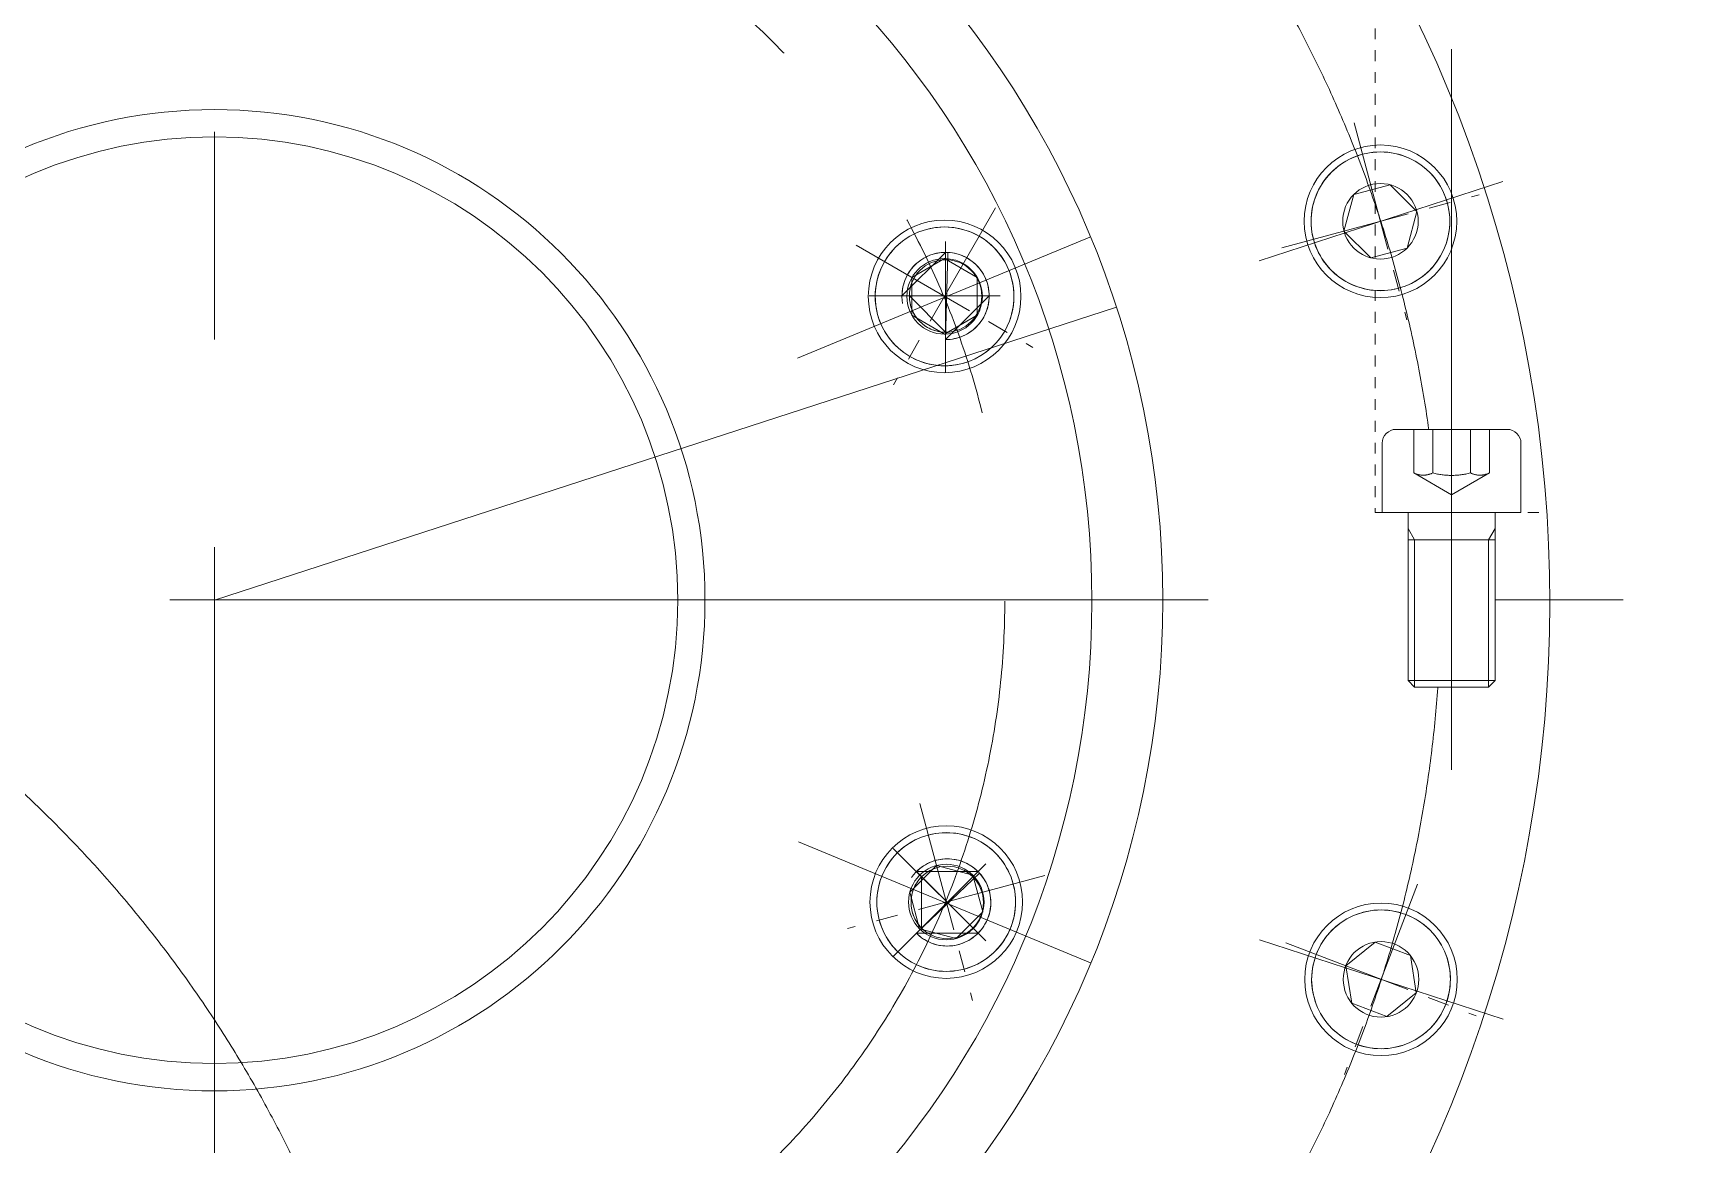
# Model space of a CAD drawing. Header units: millimetres. Extents: x 2 to 671028, y -1 to 511258.
# Drawn here: x 101247 to 105110, y 391801 to 394391 of the extents above; entities that cross this region are included whole.
import ezdxf

# ---------------------------------------------------------------- set-up
doc = ezdxf.new("R2010")
doc.units = ezdxf.units.MM
doc.header["$LTSCALE"] = 25.4
doc.set_wipeout_variables(frame=1)
for name, pattern in [('ACAD_ISO02W100', [15, 12, -3]), ('CENTER', [50.8, 31.75, -6.35, 6.35, -6.35]), ('点画线', [18, 12, -2, 2, -2]), ('虚线', [2, 1, -1])]:
    doc.linetypes.add(name, pattern=pattern)
for name, color, linetype, lineweight in [('CAXA1', 5, 'CENTER', 5), ('中心线层', 5, 'CENTER', 5), ('粗实线层', 7, 'Continuous', 5), ('细实线层', 7, 'Continuous', 5), ('虚线层', 6, 'ACAD_ISO02W100', 5)]:
    doc.layers.add(name, color=color, linetype=linetype, lineweight=lineweight)

msp = doc.modelspace()

# ---------------------------------------------------------------- linework, layer by layer
at = {"color": 7, "lineweight": 5}
for p, q in [((104298.29, 394088.05), (104291.31, 394083.26)), ((104305.51, 394092.48), (104298.29, 394088.05)), ((104312.95, 394096.51), (104305.51, 394092.48)), ((104320.58, 394100.16), (104312.95, 394096.51)), ((104328.4, 394103.4), (104320.58, 394100.16)), ((104336.38, 394106.22), (104328.4, 394103.4)), ((104344.5, 394108.63), (104336.38, 394106.22)), ((104352.73, 394110.6), (104344.5, 394108.63)), ((104344.5, 394108.63), (104344.5, 394108.63)), ((104361.05, 394112.15), (104352.73, 394110.6)), ((104369.44, 394113.25), (104361.05, 394112.15)), ((104377.88, 394113.91), (104369.44, 394113.25)), ((104386.34, 394114.14), (104377.88, 394113.91)), ((104394.8, 394113.91), (104386.34, 394114.14)), ((104403.24, 394113.25), (104394.8, 394113.91)), ((104411.63, 394112.15), (104403.24, 394113.25)), ((104419.96, 394110.6), (104411.63, 394112.15)), ((104428.19, 394108.63), (104419.96, 394110.6)), ((104436.3, 394106.22), (104428.19, 394108.63)), ((104444.28, 394103.4), (104436.3, 394106.22)), ((104452.1, 394100.16), (104444.28, 394103.4)), ((104459.74, 394096.51), (104452.1, 394100.16)), ((104467.18, 394092.48), (104459.74, 394096.51)), ((104474.39, 394088.05), (104467.18, 394092.48)), ((104481.37, 394083.26), (104474.39, 394088.05)), ((104255.55, 394047.49), (104250.75, 394040.52)), ((104260.7, 394054.21), (104255.55, 394047.49)), ((104266.2, 394060.64), (104260.7, 394054.21)), ((104272.02, 394066.78), (104266.2, 394060.64)), ((104278.16, 394072.61), (104272.02, 394066.78)), ((104284.6, 394078.11), (104278.16, 394072.61)), ((104291.31, 394083.26), (104284.6, 394078.11)), ((104488.09, 394078.11), (104481.37, 394083.26)), ((104494.52, 394072.61), (104488.09, 394078.11)), ((104500.66, 394066.78), (104494.52, 394072.61)), ((104506.49, 394060.64), (104500.66, 394066.78)), ((104511.98, 394054.21), (104506.49, 394060.64)), ((104517.14, 394047.49), (104511.98, 394054.21)), ((104521.93, 394040.52), (104517.14, 394047.49)), ((104235.41, 394010.4), (104232.58, 394002.42)), ((104238.65, 394018.22), (104235.41, 394010.4)), ((104242.29, 394025.86), (104238.65, 394018.22)), ((104246.33, 394033.3), (104242.29, 394025.86)), ((104250.75, 394040.52), (104246.33, 394033.3)), ((104301.35, 393929.69), (104324.13, 394014.68)), ((104324.13, 394014.68), (104409.12, 394037.45)), ((104471.33, 393975.24), (104409.12, 394037.45)), ((104526.35, 394033.3), (104521.93, 394040.52)), ((104530.39, 394025.86), (104526.35, 394033.3)), ((104534.04, 394018.22), (104530.39, 394025.86)), ((104537.28, 394010.4), (104534.04, 394018.22)), ((104540.1, 394002.42), (104537.28, 394010.4)), ((104225.56, 393969.36), (104224.89, 393960.93)), ((104226.66, 393977.76), (104225.56, 393969.36)), ((104228.2, 393986.08), (104226.66, 393977.76)), ((104230.18, 393994.31), (104228.2, 393986.08)), ((104232.58, 394002.42), (104230.18, 393994.31)), ((104471.33, 393975.24), (104448.56, 393890.25)), ((104471.33, 393975.24), (104448.56, 393890.25)), ((104542.5, 393994.31), (104540.1, 394002.42)), ((104544.48, 393986.08), (104542.5, 393994.31)), ((104546.02, 393977.76), (104544.48, 393986.08)), ((104547.13, 393969.36), (104546.02, 393977.76)), ((104547.79, 393960.93), (104547.13, 393969.36)), ((103320.73, 393931.31), (103312.76, 393928.48)), ((103328.85, 393933.71), (103320.73, 393931.31)), ((103337.08, 393935.69), (103328.85, 393933.71)), ((103345.4, 393937.23), (103337.08, 393935.69)), ((103353.79, 393938.33), (103345.4, 393937.23)), ((103362.23, 393939), (103353.79, 393938.33)), ((103370.69, 393939.22), (103362.23, 393939)), ((103379.15, 393939), (103370.69, 393939.22)), ((103387.59, 393938.33), (103379.15, 393939)), ((103395.98, 393937.23), (103387.59, 393938.33)), ((103404.31, 393935.69), (103395.98, 393937.23)), ((103412.54, 393933.71), (103404.31, 393935.69)), ((103420.65, 393931.31), (103412.54, 393933.71)), ((103428.63, 393928.48), (103420.65, 393931.31)), ((104224.89, 393960.93), (104224.67, 393952.46)), ((104224.67, 393952.46), (104224.89, 393944)), ((104224.89, 393944), (104225.56, 393935.57)), ((104225.56, 393935.57), (104226.66, 393927.17)), ((104546.02, 393927.17), (104547.13, 393935.57)), ((104547.13, 393935.57), (104547.79, 393944)), ((104548.01, 393952.46), (104547.79, 393960.93)), ((104547.79, 393944), (104548.01, 393952.46)), ((103256.37, 393891.87), (103250.55, 393885.73)), ((103262.51, 393897.69), (103256.37, 393891.87)), ((103268.95, 393903.19), (103262.51, 393897.69)), ((103275.67, 393908.34), (103268.95, 393903.19)), ((103282.64, 393913.14), (103275.67, 393908.34)), ((103289.86, 393917.56), (103282.64, 393913.14)), ((103297.3, 393921.6), (103289.86, 393917.56)), ((103304.94, 393925.24), (103297.3, 393921.6)), ((103312.76, 393928.48), (103304.94, 393925.24)), ((103436.45, 393925.24), (103428.63, 393928.48)), ((103444.09, 393921.6), (103436.45, 393925.24)), ((103451.53, 393917.56), (103444.09, 393921.6)), ((103458.75, 393913.14), (103451.53, 393917.56)), ((103451.53, 393917.56), (103451.53, 393917.56)), ((103465.72, 393908.34), (103458.75, 393913.14)), ((103472.44, 393903.19), (103465.72, 393908.34)), ((103478.87, 393897.69), (103472.44, 393903.19)), ((103485.01, 393891.87), (103478.87, 393897.69)), ((103490.84, 393885.73), (103485.01, 393891.87)), ((104226.66, 393927.17), (104228.2, 393918.85)), ((104228.2, 393918.85), (104230.18, 393910.62)), ((104230.18, 393910.62), (104230.18, 393910.62)), ((104230.18, 393910.62), (104232.58, 393902.51)), ((104232.58, 393902.51), (104235.41, 393894.53)), ((104235.41, 393894.53), (104238.65, 393886.71)), ((104301.35, 393929.69), (104363.57, 393867.47)), ((104534.04, 393886.71), (104537.28, 393894.53)), ((104537.28, 393894.53), (104540.1, 393902.51)), ((104540.1, 393902.51), (104542.5, 393910.62)), ((104542.5, 393910.62), (104544.48, 393918.85)), ((104544.48, 393918.85), (104546.02, 393927.17)), ((103230.68, 393858.38), (103226.64, 393850.95)), ((103235.1, 393865.6), (103230.68, 393858.38)), ((103230.68, 393858.38), (103230.68, 393858.38)), ((103239.9, 393872.58), (103235.1, 393865.6)), ((103245.05, 393879.29), (103239.9, 393872.58)), ((103250.55, 393885.73), (103245.05, 393879.29)), ((103271.39, 393778.5), (103372.99, 393880.1)), ((103294.49, 393821.54), (103370.69, 393865.54)), ((103305.01, 393854), (103301.15, 393850.34)), ((103309.05, 393857.46), (103305.01, 393854)), ((103313.27, 393860.7), (103309.05, 393857.46)), ((103317.66, 393863.71), (103313.27, 393860.7)), ((103322.19, 393866.49), (103317.66, 393863.71)), ((103326.87, 393869.03), (103322.19, 393866.49)), ((103331.67, 393871.32), (103326.87, 393869.03)), ((103336.58, 393873.35), (103331.67, 393871.32)), ((103341.6, 393875.13), (103336.58, 393873.35)), ((103346.7, 393876.64), (103341.6, 393875.13)), ((103351.87, 393877.88), (103346.7, 393876.64)), ((103357.1, 393878.85), (103351.87, 393877.88)), ((103362.37, 393879.54), (103357.1, 393878.85)), ((103367.67, 393879.96), (103362.37, 393879.54)), ((103372.99, 393880.1), (103367.67, 393879.96)), ((103370.69, 393865.54), (103446.89, 393821.54)), ((103378.31, 393879.96), (103372.99, 393676.9)), ((103383.61, 393879.54), (103378.31, 393879.96)), ((103388.89, 393878.85), (103383.61, 393879.54)), ((103394.12, 393877.88), (103388.89, 393878.85)), ((103399.29, 393876.64), (103394.12, 393877.88)), ((103404.39, 393875.13), (103399.29, 393876.64)), ((103409.4, 393873.35), (103404.39, 393875.13)), ((103414.32, 393871.32), (103409.4, 393873.35)), ((103419.12, 393869.03), (103414.32, 393871.32)), ((103423.79, 393866.49), (103419.12, 393869.03)), ((103428.33, 393863.71), (103423.79, 393866.49)), ((103432.71, 393860.7), (103428.33, 393863.71)), ((103436.93, 393857.46), (103432.71, 393860.7)), ((103440.98, 393854), (103436.93, 393857.46)), ((103444.83, 393850.34), (103440.98, 393854)), ((103496.34, 393879.29), (103490.84, 393885.73)), ((103501.49, 393872.58), (103496.34, 393879.29)), ((103506.28, 393865.6), (103501.49, 393872.58)), ((103510.7, 393858.38), (103506.28, 393865.6)), ((103514.74, 393850.95), (103510.7, 393858.38)), ((104238.65, 393886.71), (104242.29, 393879.07)), ((104242.29, 393879.07), (104246.33, 393871.63)), ((104246.33, 393871.63), (104250.75, 393864.41)), ((104250.75, 393864.41), (104255.55, 393857.44)), ((104255.55, 393857.44), (104260.7, 393850.72)), ((104363.57, 393867.47), (104448.56, 393890.25)), ((104511.98, 393850.72), (104517.14, 393857.44)), ((104517.14, 393857.44), (104521.93, 393864.41)), ((104521.93, 393864.41), (104526.35, 393871.63)), ((104526.35, 393871.63), (104530.39, 393879.07)), ((104530.39, 393879.07), (104534.04, 393886.71)), ((103214.53, 393819.39), (103212.56, 393811.16)), ((103216.93, 393827.51), (103214.53, 393819.39)), ((103219.76, 393835.49), (103216.93, 393827.51)), ((103223, 393843.31), (103219.76, 393835.49)), ((103226.64, 393850.95), (103223, 393843.31)), ((103278.14, 393814.91), (103276.36, 393809.9)), ((103280.18, 393819.82), (103278.14, 393814.91)), ((103282.47, 393824.63), (103280.18, 393819.82)), ((103285, 393829.3), (103282.47, 393824.63)), ((103287.78, 393833.84), (103285, 393829.3)), ((103290.8, 393838.22), (103287.78, 393833.84)), ((103294.03, 393842.44), (103290.8, 393838.22)), ((103297.49, 393846.48), (103294.03, 393842.44)), ((103294.49, 393821.54), (103294.49, 393733.55)), ((103301.15, 393850.34), (103297.49, 393846.48)), ((103448.5, 393846.48), (103444.83, 393850.34)), ((103446.89, 393733.55), (103446.89, 393821.54)), ((103451.95, 393842.44), (103448.5, 393846.48)), ((103455.19, 393838.22), (103451.95, 393842.44)), ((103458.2, 393833.84), (103455.19, 393838.22)), ((103460.98, 393829.3), (103458.2, 393833.84)), ((103463.52, 393824.63), (103460.98, 393829.3)), ((103465.81, 393819.82), (103463.52, 393824.63)), ((103467.84, 393814.91), (103465.81, 393819.82)), ((103469.62, 393809.9), (103467.84, 393814.91)), ((103518.39, 393843.31), (103514.74, 393850.95)), ((103521.63, 393835.49), (103518.39, 393843.31)), ((103524.45, 393827.51), (103521.63, 393835.49)), ((103526.86, 393819.39), (103524.45, 393827.51)), ((103528.83, 393811.16), (103526.86, 393819.39)), ((104260.7, 393850.72), (104266.2, 393844.29)), ((104266.2, 393844.29), (104272.02, 393838.15)), ((104272.02, 393838.15), (104278.16, 393832.32)), ((104278.16, 393832.32), (104284.6, 393826.82)), ((104284.6, 393826.82), (104291.31, 393821.67)), ((104291.31, 393821.67), (104298.29, 393816.88)), ((104298.29, 393816.88), (104305.51, 393812.45)), ((104467.18, 393812.45), (104474.39, 393816.88)), ((104474.39, 393816.88), (104481.37, 393821.67)), ((104481.37, 393821.67), (104488.09, 393826.82)), ((104488.09, 393826.82), (104494.52, 393832.32)), ((104494.52, 393832.32), (104500.66, 393838.15)), ((104500.66, 393838.15), (104506.49, 393844.29)), ((104506.49, 393844.29), (104511.98, 393850.72)), ((103209.24, 393786.01), (103209.02, 393777.55)), ((103209.02, 393777.55), (103209.24, 393769.09)), ((103209.91, 393794.45), (103209.24, 393786.01)), ((103211.01, 393802.84), (103209.91, 393794.45)), ((103212.56, 393811.16), (103211.01, 393802.84)), ((103271.53, 393783.82), (103271.39, 393778.5)), ((103288.58, 393778.5), (103271.39, 393778.5)), ((103271.39, 393778.5), (103474.59, 393778.5)), ((103271.95, 393789.12), (103271.53, 393783.82)), ((103272.64, 393794.39), (103271.95, 393789.12)), ((103273.61, 393799.62), (103272.64, 393794.39)), ((103274.85, 393804.8), (103273.61, 393799.62)), ((103276.36, 393809.9), (103274.85, 393804.8)), ((103372.99, 393694.09), (103288.58, 393778.5)), ((103288.58, 393778.5), (103288.69, 393774.08)), ((103372.99, 393694.09), (103288.58, 393778.5)), ((103474.59, 393778.5), (103372.99, 393676.9)), ((103471.13, 393804.8), (103469.62, 393809.9)), ((103472.37, 393799.62), (103471.13, 393804.8)), ((103473.34, 393794.39), (103472.37, 393799.62)), ((103474.04, 393789.12), (103473.34, 393794.39)), ((103474.45, 393783.82), (103474.04, 393789.12)), ((103474.59, 393778.5), (103474.45, 393783.82)), ((103474.45, 393773.18), (103474.59, 393778.5)), ((103530.37, 393802.84), (103528.83, 393811.16)), ((103531.48, 393794.45), (103530.37, 393802.84)), ((103532.14, 393786.01), (103531.48, 393794.45)), ((103532.36, 393777.55), (103532.14, 393786.01)), ((103532.14, 393769.09), (103532.36, 393777.55)), ((104305.51, 393812.45), (104312.95, 393808.41)), ((104312.95, 393808.41), (104320.58, 393804.77)), ((104320.58, 393804.77), (104328.4, 393801.53)), ((104328.4, 393801.53), (104336.38, 393798.71)), ((104336.38, 393798.71), (104344.5, 393796.3)), ((104344.5, 393796.3), (104352.73, 393794.33)), ((104352.73, 393794.33), (104361.05, 393792.78)), ((104361.05, 393792.78), (104369.44, 393791.68)), ((104369.44, 393791.68), (104377.88, 393791.02)), ((104377.88, 393791.02), (104386.34, 393790.79)), ((104386.34, 393790.79), (104394.8, 393791.02)), ((104394.8, 393791.02), (104403.24, 393791.68)), ((104403.24, 393791.68), (104411.63, 393792.78)), ((104411.63, 393792.78), (104419.96, 393794.33)), ((104419.96, 393794.33), (104428.19, 393796.3)), ((104428.19, 393796.3), (104436.3, 393798.71)), ((104428.19, 393796.3), (104428.19, 393796.3)), ((104436.3, 393798.71), (104444.28, 393801.53)), ((104444.28, 393801.53), (104452.1, 393804.77)), ((104452.1, 393804.77), (104459.74, 393808.41)), ((104459.74, 393808.41), (104467.18, 393812.45)), ((103209.24, 393769.09), (103209.91, 393760.65)), ((103209.91, 393760.65), (103211.01, 393752.26)), ((103211.01, 393752.26), (103212.56, 393743.93)), ((103212.56, 393743.93), (103214.53, 393735.7)), ((103288.69, 393774.08), (103289.04, 393769.68)), ((103289.04, 393769.68), (103289.62, 393765.29)), ((103289.62, 393765.29), (103290.42, 393760.95)), ((103290.42, 393760.95), (103291.45, 393756.65)), ((103291.45, 393756.65), (103292.71, 393752.41)), ((103292.71, 393752.41), (103294.18, 393748.25)), ((103294.18, 393748.25), (103295.88, 393744.17)), ((103295.88, 393744.17), (103297.78, 393740.18)), ((103297.78, 393740.18), (103299.89, 393736.29)), ((103463.52, 393732.37), (103465.81, 393737.18)), ((103465.81, 393737.18), (103467.84, 393742.09)), ((103467.84, 393742.09), (103469.62, 393747.1)), ((103469.62, 393747.1), (103471.13, 393752.2)), ((103471.13, 393752.2), (103472.37, 393757.38)), ((103472.37, 393757.38), (103473.34, 393762.61)), ((103473.34, 393762.61), (103474.04, 393767.88)), ((103474.04, 393767.88), (103474.45, 393773.18)), ((103526.86, 393735.7), (103528.83, 393743.93)), ((103528.83, 393743.93), (103530.37, 393752.26)), ((103530.37, 393752.26), (103531.48, 393760.65)), ((103531.48, 393760.65), (103532.14, 393769.09)), ((103214.53, 393735.7), (103216.93, 393727.59)), ((103216.93, 393727.59), (103219.76, 393719.61)), ((103219.76, 393719.61), (103223, 393711.79)), ((103223, 393711.79), (103226.64, 393704.15)), ((103226.64, 393704.15), (103230.68, 393696.71)), ((103294.49, 393733.55), (103370.69, 393689.56)), ((103299.89, 393736.29), (103302.2, 393732.52)), ((103302.2, 393732.52), (103304.7, 393728.88)), ((103304.7, 393728.88), (103307.39, 393725.38)), ((103307.39, 393725.38), (103310.26, 393722.02)), ((103310.26, 393722.02), (103313.3, 393718.81)), ((103313.3, 393718.81), (103316.51, 393715.77)), ((103316.51, 393715.77), (103319.87, 393712.9)), ((103319.87, 393712.9), (103323.37, 393710.21)), ((103323.37, 393710.21), (103327.02, 393707.7)), ((103327.02, 393707.7), (103330.78, 393705.39)), ((103330.78, 393705.39), (103334.67, 393703.29)), ((103334.67, 393703.29), (103338.66, 393701.38)), ((103338.66, 393701.38), (103342.74, 393699.69)), ((103342.74, 393699.69), (103346.91, 393698.22)), ((103446.89, 393733.55), (103370.69, 393689.56)), ((103446.89, 393733.55), (103370.69, 393689.56)), ((103432.71, 393696.3), (103436.93, 393699.54)), ((103436.93, 393699.54), (103440.98, 393703)), ((103440.98, 393703), (103444.83, 393706.66)), ((103444.83, 393706.66), (103448.5, 393710.52)), ((103448.5, 393710.52), (103451.95, 393714.56)), ((103451.95, 393714.56), (103455.19, 393718.78)), ((103455.19, 393718.78), (103458.2, 393723.16)), ((103458.2, 393723.16), (103460.98, 393727.7)), ((103460.98, 393727.7), (103463.52, 393732.37)), ((103510.7, 393696.71), (103514.74, 393704.15)), ((103514.74, 393704.15), (103518.39, 393711.79)), ((103518.39, 393711.79), (103521.63, 393719.61)), ((103521.63, 393719.61), (103524.45, 393727.59)), ((103524.45, 393727.59), (103526.86, 393735.7)), ((103230.68, 393696.71), (103235.1, 393689.5)), ((103235.1, 393689.5), (103239.9, 393682.52)), ((103239.9, 393682.52), (103245.05, 393675.81)), ((103245.05, 393675.81), (103250.55, 393669.37)), ((103250.55, 393669.37), (103256.37, 393663.23)), ((103256.37, 393663.23), (103262.51, 393657.4)), ((103346.91, 393698.22), (103351.14, 393696.96)), ((103351.14, 393696.96), (103355.44, 393695.93)), ((103355.44, 393695.93), (103359.79, 393695.12)), ((103359.79, 393695.12), (103364.17, 393694.55)), ((103364.17, 393694.55), (103368.57, 393694.2)), ((103368.57, 393694.2), (103372.99, 393694.09)), ((103372.99, 393676.9), (103372.99, 393694.09)), ((103372.99, 393676.9), (103378.31, 393677.04)), ((103378.31, 393677.04), (103383.61, 393677.46)), ((103383.61, 393677.46), (103388.89, 393678.15)), ((103388.89, 393678.15), (103394.12, 393679.12)), ((103394.12, 393679.12), (103399.29, 393680.36)), ((103399.29, 393680.36), (103404.39, 393681.87)), ((103404.39, 393681.87), (103409.4, 393683.65)), ((103409.4, 393683.65), (103414.32, 393685.68)), ((103414.32, 393685.68), (103419.12, 393687.97)), ((103419.12, 393687.97), (103423.79, 393690.51)), ((103423.79, 393690.51), (103428.33, 393693.29)), ((103428.33, 393693.29), (103432.71, 393696.3)), ((103478.87, 393657.4), (103485.01, 393663.23)), ((103485.01, 393663.23), (103490.84, 393669.37)), ((103490.84, 393669.37), (103496.34, 393675.81)), ((103496.34, 393675.81), (103501.49, 393682.52)), ((103501.49, 393682.52), (103506.28, 393689.5)), ((103506.28, 393689.5), (103510.7, 393696.71)), ((103262.51, 393657.4), (103268.95, 393651.91)), ((103268.95, 393651.91), (103275.67, 393646.75)), ((103275.67, 393646.75), (103282.64, 393641.96)), ((103282.64, 393641.96), (103289.86, 393637.54)), ((103289.86, 393637.54), (103289.86, 393637.54)), ((103289.86, 393637.54), (103297.3, 393633.5)), ((103297.3, 393633.5), (103304.94, 393629.85)), ((103304.94, 393629.85), (103312.76, 393626.62)), ((103312.76, 393626.62), (103320.73, 393623.79)), ((103320.73, 393623.79), (103328.85, 393621.39)), ((103328.85, 393621.39), (103337.08, 393619.41)), ((103404.31, 393619.41), (103412.54, 393621.39)), ((103412.54, 393621.39), (103420.65, 393623.79)), ((103420.65, 393623.79), (103428.63, 393626.62)), ((103428.63, 393626.62), (103436.45, 393629.85)), ((103436.45, 393629.85), (103444.09, 393633.5)), ((103444.09, 393633.5), (103451.53, 393637.54)), ((103451.53, 393637.54), (103458.75, 393641.96)), ((103458.75, 393641.96), (103465.72, 393646.75)), ((103465.72, 393646.75), (103472.44, 393651.91)), ((103472.44, 393651.91), (103478.87, 393657.4)), ((103337.08, 393619.41), (103345.4, 393617.87)), ((103345.4, 393617.87), (103353.79, 393616.76)), ((103353.79, 393616.76), (103362.23, 393616.1)), ((103362.23, 393616.1), (103370.69, 393615.88)), ((103370.69, 393615.88), (103379.15, 393616.1)), ((103379.15, 393616.1), (103387.59, 393616.76)), ((103387.59, 393616.76), (103395.98, 393617.87)), ((103395.98, 393617.87), (103404.31, 393619.41)), ((103286.49, 392502.12), (103279.52, 392497.32)), ((103293.71, 392506.54), (103286.49, 392502.12)), ((103301.15, 392510.58), (103293.71, 392506.54)), ((103308.79, 392514.22), (103301.15, 392510.58)), ((103316.61, 392517.46), (103308.79, 392514.22)), ((103324.59, 392520.29), (103316.61, 392517.46)), ((103332.7, 392522.69), (103324.59, 392520.29)), ((103340.93, 392524.67), (103332.7, 392522.69)), ((103332.7, 392522.69), (103332.7, 392522.69)), ((103349.26, 392526.21), (103340.93, 392524.67)), ((103357.65, 392527.31), (103349.26, 392526.21)), ((103366.09, 392527.98), (103357.65, 392527.31)), ((103374.55, 392528.2), (103366.09, 392527.98)), ((103383.01, 392527.98), (103374.55, 392528.2)), ((103391.45, 392527.31), (103383.01, 392527.98)), ((103399.84, 392526.21), (103391.45, 392527.31)), ((103408.16, 392524.67), (103399.84, 392526.21)), ((103416.39, 392522.69), (103408.16, 392524.67)), ((103424.51, 392520.29), (103416.39, 392522.69)), ((103432.48, 392517.46), (103424.51, 392520.29)), ((103440.3, 392514.22), (103432.48, 392517.46)), ((103447.94, 392510.58), (103440.3, 392514.22)), ((103455.38, 392506.54), (103447.94, 392510.58)), ((103462.6, 392502.12), (103455.38, 392506.54)), ((103469.57, 392497.32), (103462.6, 392502.12)), ((103248.9, 392468.27), (103243.75, 392461.56)), ((103254.4, 392474.71), (103248.9, 392468.27)), ((103260.23, 392480.85), (103254.4, 392474.71)), ((103266.37, 392486.67), (103260.23, 392480.85)), ((103272.8, 392492.17), (103266.37, 392486.67)), ((103279.52, 392497.32), (103272.8, 392492.17)), ((103350.55, 392463.71), (103345.45, 392462.2)), ((103355.72, 392464.96), (103350.55, 392463.71)), ((103360.95, 392465.93), (103355.72, 392464.96)), ((103366.23, 392466.62), (103360.95, 392465.93)), ((103371.53, 392467.04), (103366.23, 392466.62)), ((103376.85, 392467.18), (103371.53, 392467.04)), ((103382.16, 392467.04), (103376.85, 392467.18)), ((103387.47, 392466.62), (103382.16, 392467.04)), ((103392.74, 392465.93), (103387.47, 392466.62)), ((103397.97, 392464.96), (103392.74, 392465.93)), ((103403.14, 392463.71), (103397.97, 392464.96)), ((103408.24, 392462.2), (103403.14, 392463.71)), ((103476.29, 392492.17), (103469.57, 392497.32)), ((103482.73, 392486.67), (103476.29, 392492.17)), ((103488.87, 392480.85), (103482.73, 392486.67)), ((103494.69, 392474.71), (103488.87, 392480.85)), ((103500.19, 392468.27), (103494.69, 392474.71)), ((103505.34, 392461.56), (103500.19, 392468.27)), ((103223.61, 392424.47), (103220.79, 392416.49)), ((103226.85, 392432.29), (103223.61, 392424.47)), ((103230.5, 392439.93), (103226.85, 392432.29)), ((103234.54, 392447.36), (103230.5, 392439.93)), ((103238.96, 392454.58), (103234.54, 392447.36)), ((103243.75, 392461.56), (103238.96, 392454.58)), ((103351.77, 392451.52), (103289.56, 392389.3)), ((103308.86, 392441.08), (103305, 392437.42)), ((103317.15, 392425.27), (103305, 392437.42)), ((103305, 392437.42), (103448.69, 392437.42)), ((103305, 392437.42), (103448.69, 392293.73)), ((103452.35, 392433.56), (103305, 392293.73)), ((103312.91, 392444.53), (103308.86, 392441.08)), ((103317.13, 392447.77), (103312.91, 392444.53)), ((103317.15, 392425.27), (103314.11, 392422.06)), ((103321.51, 392450.79), (103317.13, 392447.77)), ((103317.15, 392305.89), (103317.15, 392425.27)), ((103317.15, 392305.89), (103317.15, 392425.27)), ((103326.05, 392453.57), (103321.51, 392450.79)), ((103330.72, 392456.1), (103326.05, 392453.57)), ((103335.52, 392458.39), (103330.72, 392456.1)), ((103340.43, 392460.43), (103335.52, 392458.39)), ((103345.45, 392462.2), (103340.43, 392460.43)), ((103351.77, 392451.52), (103436.76, 392428.75)), ((103413.26, 392460.43), (103408.24, 392462.2)), ((103418.17, 392458.39), (103413.26, 392460.43)), ((103422.97, 392456.1), (103418.17, 392458.39)), ((103427.65, 392453.57), (103422.97, 392456.1)), ((103432.18, 392450.79), (103427.65, 392453.57)), ((103436.56, 392447.77), (103432.18, 392450.79)), ((103440.78, 392444.53), (103436.56, 392447.77)), ((103436.76, 392428.75), (103459.54, 392343.76)), ((103444.83, 392441.08), (103440.78, 392444.53)), ((103448.69, 392437.42), (103444.83, 392441.08)), ((103455.8, 392429.52), (103452.35, 392433.56)), ((103459.04, 392425.3), (103455.8, 392429.52)), ((103462.05, 392420.91), (103459.04, 392425.3)), ((103510.14, 392454.58), (103505.34, 392461.56)), ((103514.56, 392447.36), (103510.14, 392454.58)), ((103518.6, 392439.93), (103514.56, 392447.36)), ((103522.24, 392432.29), (103518.6, 392439.93)), ((103525.48, 392424.47), (103522.24, 392432.29)), ((103528.3, 392416.49), (103525.48, 392424.47)), ((103214.87, 392391.82), (103213.76, 392383.43)), ((103216.41, 392400.14), (103214.87, 392391.82)), ((103218.38, 392408.37), (103216.41, 392400.14)), ((103220.79, 392416.49), (103218.38, 392408.37)), ((103289.56, 392389.3), (103312.33, 392304.31)), ((103295.31, 392387.42), (103294.28, 392383.13)), ((103296.56, 392391.66), (103295.31, 392387.42)), ((103298.04, 392395.83), (103296.56, 392391.66)), ((103299.73, 392399.91), (103298.04, 392395.83)), ((103301.63, 392403.9), (103299.73, 392399.91)), ((103303.74, 392407.78), (103301.63, 392403.9)), ((103306.05, 392411.55), (103303.74, 392407.78)), ((103308.55, 392415.19), (103306.05, 392411.55)), ((103311.24, 392418.7), (103308.55, 392415.19)), ((103314.11, 392422.06), (103311.24, 392418.7)), ((103464.83, 392416.38), (103462.05, 392420.91)), ((103467.37, 392411.7), (103464.83, 392416.38)), ((103469.66, 392406.9), (103467.37, 392411.7)), ((103471.7, 392401.99), (103469.66, 392406.9)), ((103473.47, 392396.97), (103471.7, 392401.99)), ((103474.98, 392391.87), (103473.47, 392396.97)), ((103476.22, 392386.7), (103474.98, 392391.87)), ((103477.19, 392381.47), (103476.22, 392386.7)), ((103530.71, 392408.37), (103528.3, 392416.49)), ((103532.68, 392400.14), (103530.71, 392408.37)), ((103530.71, 392408.37), (103530.71, 392408.37)), ((103534.23, 392391.82), (103532.68, 392400.14)), ((103535.33, 392383.43), (103534.23, 392391.82)), ((103213.1, 392374.99), (103212.88, 392366.53)), ((103212.88, 392366.53), (103213.1, 392358.07)), ((103213.76, 392383.43), (103213.1, 392374.99)), ((103213.1, 392358.07), (103213.76, 392349.63)), ((103213.76, 392349.63), (103214.87, 392341.24)), ((103292.55, 392369.99), (103292.43, 392365.58)), ((103292.43, 392365.58), (103292.55, 392361.16)), ((103292.89, 392374.4), (103292.55, 392369.99)), ((103292.55, 392361.16), (103292.89, 392356.75)), ((103293.47, 392378.78), (103292.89, 392374.4)), ((103292.89, 392356.75), (103293.47, 392352.37)), ((103294.28, 392383.13), (103293.47, 392378.78)), ((103293.47, 392352.37), (103294.28, 392348.03)), ((103294.28, 392348.03), (103295.31, 392343.73)), ((103476.22, 392344.45), (103477.19, 392349.68)), ((103477.89, 392376.2), (103477.19, 392381.47)), ((103477.19, 392349.68), (103477.89, 392354.96)), ((103478.31, 392370.89), (103477.89, 392376.2)), ((103477.89, 392354.96), (103478.31, 392360.26)), ((103478.45, 392365.58), (103478.31, 392370.89)), ((103478.31, 392360.26), (103478.45, 392365.58)), ((103534.23, 392341.24), (103535.33, 392349.63)), ((103536, 392374.99), (103535.33, 392383.43)), ((103535.33, 392349.63), (103536, 392358.07)), ((103536.22, 392366.53), (103536, 392374.99)), ((103536, 392358.07), (103536.22, 392366.53)), ((104370.78, 392347.22), (104362.39, 392346.11)), ((104379.22, 392347.88), (104370.78, 392347.22)), ((104387.68, 392348.1), (104379.22, 392347.88)), ((104396.14, 392347.88), (104387.68, 392348.1)), ((104404.58, 392347.22), (104396.14, 392347.88)), ((104412.97, 392346.11), (104404.58, 392347.22)), ((103214.87, 392341.24), (103216.41, 392332.92)), ((103216.41, 392332.92), (103218.38, 392324.69)), ((103218.38, 392324.69), (103218.38, 392324.69)), ((103218.38, 392324.69), (103220.79, 392316.57)), ((103220.79, 392316.57), (103223.61, 392308.59)), ((103223.61, 392308.59), (103226.85, 392300.77)), ((103295.31, 392343.73), (103296.56, 392339.49)), ((103296.56, 392339.49), (103298.04, 392335.33)), ((103298.04, 392335.33), (103299.73, 392331.24)), ((103299.73, 392331.24), (103301.63, 392327.25)), ((103301.63, 392327.25), (103303.74, 392323.37)), ((103303.74, 392323.37), (103306.05, 392319.6)), ((103306.05, 392319.6), (103308.55, 392315.96)), ((103308.55, 392315.96), (103311.24, 392312.45)), ((103311.24, 392312.45), (103314.11, 392309.09)), ((103314.11, 392309.09), (103317.15, 392305.89)), ((103397.32, 392281.54), (103459.54, 392343.76)), ((103459.04, 392305.86), (103462.05, 392310.24)), ((103462.05, 392310.24), (103464.83, 392314.78)), ((103464.83, 392314.78), (103467.37, 392319.45)), ((103467.37, 392319.45), (103469.66, 392324.25)), ((103469.66, 392324.25), (103471.7, 392329.17)), ((103471.7, 392329.17), (103473.47, 392334.18)), ((103473.47, 392334.18), (103474.98, 392339.28)), ((103474.98, 392339.28), (103476.22, 392344.45)), ((103522.24, 392300.77), (103525.48, 392308.59)), ((103525.48, 392308.59), (103528.3, 392316.57)), ((103528.3, 392316.57), (103530.71, 392324.69)), ((103530.71, 392324.69), (103532.68, 392332.92)), ((103532.68, 392332.92), (103534.23, 392341.24)), ((104285.94, 392312.07), (104279.5, 392306.58)), ((104292.65, 392317.23), (104285.94, 392312.07)), ((104299.63, 392322.02), (104292.65, 392317.23)), ((104306.85, 392326.44), (104299.63, 392322.02)), ((104314.29, 392330.48), (104306.85, 392326.44)), ((104321.92, 392334.13), (104314.29, 392330.48)), ((104329.74, 392337.37), (104321.92, 392334.13)), ((104337.72, 392340.19), (104329.74, 392337.37)), ((104345.84, 392342.6), (104337.72, 392340.19)), ((104354.07, 392344.57), (104345.84, 392342.6)), ((104362.39, 392346.11), (104354.07, 392344.57)), ((104421.3, 392344.57), (104412.97, 392346.11)), ((104429.53, 392342.6), (104421.3, 392344.57)), ((104437.64, 392340.19), (104429.53, 392342.6)), ((104445.62, 392337.37), (104437.64, 392340.19)), ((104453.44, 392334.13), (104445.62, 392337.37)), ((104445.62, 392337.37), (104445.62, 392337.37)), ((104461.08, 392330.48), (104453.44, 392334.13)), ((104468.52, 392326.44), (104461.08, 392330.48)), ((104475.73, 392322.02), (104468.52, 392326.44)), ((104482.71, 392317.23), (104475.73, 392322.02)), ((104489.42, 392312.07), (104482.71, 392317.23)), ((104495.86, 392306.58), (104489.42, 392312.07)), ((103226.85, 392300.77), (103230.5, 392293.13)), ((103230.5, 392293.13), (103234.54, 392285.69)), ((103234.54, 392285.69), (103238.96, 392278.48)), ((103238.96, 392278.48), (103243.75, 392271.5)), ((103243.75, 392271.5), (103248.9, 392264.79)), ((103305, 392293.73), (103317.15, 392305.89)), ((103305, 392293.73), (103308.86, 392290.07)), ((103448.69, 392293.73), (103305, 392293.73)), ((103308.86, 392290.07), (103312.91, 392286.62)), ((103397.32, 392281.54), (103312.33, 392304.31)), ((103397.32, 392281.54), (103312.33, 392304.31)), ((103312.91, 392286.62), (103317.13, 392283.38)), ((103317.13, 392283.38), (103321.51, 392280.37)), ((103321.51, 392280.37), (103326.05, 392277.59)), ((103326.05, 392277.59), (103330.72, 392275.05)), ((103330.72, 392275.05), (103335.52, 392272.76)), ((103335.52, 392272.76), (103340.43, 392270.73)), ((103340.43, 392270.73), (103345.45, 392268.95)), ((103408.24, 392268.95), (103413.26, 392270.73)), ((103413.26, 392270.73), (103418.17, 392272.76)), ((103418.17, 392272.76), (103422.97, 392275.05)), ((103422.97, 392275.05), (103427.65, 392277.59)), ((103427.65, 392277.59), (103432.18, 392280.37)), ((103432.18, 392280.37), (103436.56, 392283.38)), ((103436.56, 392283.38), (103440.78, 392286.62)), ((103440.78, 392286.62), (103444.83, 392290.07)), ((103444.83, 392290.07), (103448.69, 392293.73)), ((103448.69, 392293.73), (103452.35, 392297.59)), ((103452.35, 392297.59), (103455.8, 392301.64)), ((103455.8, 392301.64), (103459.04, 392305.86)), ((103500.19, 392264.79), (103505.34, 392271.5)), ((103505.34, 392271.5), (103510.14, 392278.48)), ((103510.14, 392278.48), (103514.56, 392285.69)), ((103514.56, 392285.69), (103518.6, 392293.13)), ((103518.6, 392293.13), (103522.24, 392300.77)), ((104252.09, 392274.49), (104247.67, 392267.27)), ((104256.89, 392281.46), (104252.09, 392274.49)), ((104262.04, 392288.18), (104256.89, 392281.46)), ((104267.54, 392294.61), (104262.04, 392288.18)), ((104273.36, 392300.75), (104267.54, 392294.61)), ((104279.5, 392306.58), (104273.36, 392300.75)), ((104305.54, 392217.97), (104373.92, 392273.34)), ((104373.92, 392273.34), (104456.06, 392241.81)), ((104502, 392300.75), (104495.86, 392306.58)), ((104507.83, 392294.61), (104502, 392300.75)), ((104513.32, 392288.18), (104507.83, 392294.61)), ((104518.48, 392281.46), (104513.32, 392288.18)), ((104523.27, 392274.49), (104518.48, 392281.46)), ((104527.69, 392267.27), (104523.27, 392274.49)), ((103248.9, 392264.79), (103254.4, 392258.35)), ((103254.4, 392258.35), (103260.23, 392252.21)), ((103260.23, 392252.21), (103266.37, 392246.38)), ((103266.37, 392246.38), (103272.8, 392240.89)), ((103272.8, 392240.89), (103279.52, 392235.73)), ((103279.52, 392235.73), (103286.49, 392230.94)), ((103286.49, 392230.94), (103293.71, 392226.52)), ((103345.45, 392268.95), (103350.55, 392267.44)), ((103350.55, 392267.44), (103355.72, 392266.2)), ((103355.72, 392266.2), (103360.95, 392265.23)), ((103360.95, 392265.23), (103366.23, 392264.53)), ((103366.23, 392264.53), (103371.53, 392264.12)), ((103371.53, 392264.12), (103376.85, 392263.98)), ((103376.85, 392263.98), (103382.16, 392264.12)), ((103382.16, 392264.12), (103387.47, 392264.53)), ((103387.47, 392264.53), (103392.74, 392265.23)), ((103392.74, 392265.23), (103397.97, 392266.2)), ((103397.97, 392266.2), (103403.14, 392267.44)), ((103403.14, 392267.44), (103408.24, 392268.95)), ((103455.38, 392226.52), (103462.6, 392230.94)), ((103462.6, 392230.94), (103469.57, 392235.73)), ((103469.57, 392235.73), (103476.29, 392240.89)), ((103476.29, 392240.89), (103482.73, 392246.38)), ((103482.73, 392246.38), (103488.87, 392252.21)), ((103488.87, 392252.21), (103494.69, 392258.35)), ((103494.69, 392258.35), (103500.19, 392264.79)), ((104233.92, 392236.39), (104231.52, 392228.28)), ((104236.75, 392244.37), (104233.92, 392236.39)), ((104239.99, 392252.19), (104236.75, 392244.37)), ((104236.75, 392244.37), (104236.75, 392244.37)), ((104243.63, 392259.83), (104239.99, 392252.19)), ((104247.67, 392267.27), (104243.63, 392259.83)), ((104469.83, 392154.9), (104456.06, 392241.81)), ((104531.73, 392259.83), (104527.69, 392267.27)), ((104535.38, 392252.19), (104531.73, 392259.83)), ((104538.61, 392244.37), (104535.38, 392252.19)), ((104541.44, 392236.39), (104538.61, 392244.37)), ((104543.84, 392228.28), (104541.44, 392236.39)), ((103293.71, 392226.52), (103301.15, 392222.48)), ((103301.15, 392222.48), (103308.79, 392218.84)), ((103308.79, 392218.84), (103316.61, 392215.6)), ((103316.61, 392215.6), (103324.59, 392212.77)), ((103324.59, 392212.77), (103332.7, 392210.37)), ((103332.7, 392210.37), (103340.93, 392208.39)), ((103340.93, 392208.39), (103349.26, 392206.85)), ((103349.26, 392206.85), (103357.65, 392205.74)), ((103357.65, 392205.74), (103366.09, 392205.08)), ((103366.09, 392205.08), (103374.55, 392204.86)), ((103374.55, 392204.86), (103383.01, 392205.08)), ((103383.01, 392205.08), (103391.45, 392205.74)), ((103391.45, 392205.74), (103399.84, 392206.85)), ((103399.84, 392206.85), (103408.16, 392208.39)), ((103408.16, 392208.39), (103416.39, 392210.37)), ((103416.39, 392210.37), (103424.51, 392212.77)), ((103424.51, 392212.77), (103432.48, 392215.6)), ((103432.48, 392215.6), (103440.3, 392218.84)), ((103440.3, 392218.84), (103447.94, 392222.48)), ((103447.94, 392222.48), (103455.38, 392226.52)), ((104226.23, 392194.89), (104226.01, 392186.43)), ((104226.9, 392203.33), (104226.23, 392194.89)), ((104228, 392211.72), (104226.9, 392203.33)), ((104229.54, 392220.05), (104228, 392211.72)), ((104231.52, 392228.28), (104229.54, 392220.05)), ((104305.54, 392217.97), (104319.3, 392131.06)), ((104545.82, 392220.05), (104543.84, 392228.28)), ((104547.36, 392211.72), (104545.82, 392220.05)), ((104548.47, 392203.33), (104547.36, 392211.72)), ((104549.13, 392194.89), (104548.47, 392203.33)), ((104549.35, 392186.43), (104549.13, 392194.89)), ((104226.01, 392186.43), (104226.23, 392177.97)), ((104226.23, 392177.97), (104226.9, 392169.53)), ((104226.9, 392169.53), (104228, 392161.14)), ((104228, 392161.14), (104229.54, 392152.82)), ((104469.83, 392154.9), (104401.45, 392099.53)), ((104469.83, 392154.9), (104401.45, 392099.53)), ((104545.82, 392152.82), (104547.36, 392161.14)), ((104547.36, 392161.14), (104548.47, 392169.53)), ((104548.47, 392169.53), (104549.13, 392177.97)), ((104549.13, 392177.97), (104549.35, 392186.43)), ((104229.54, 392152.82), (104231.52, 392144.59)), ((104231.52, 392144.59), (104233.92, 392136.47)), ((104233.92, 392136.47), (104236.75, 392128.5)), ((104236.75, 392128.5), (104239.99, 392120.68)), ((104239.99, 392120.68), (104243.63, 392113.04)), ((104319.3, 392131.06), (104401.45, 392099.53)), ((104531.73, 392113.04), (104535.38, 392120.68)), ((104535.38, 392120.68), (104538.61, 392128.5)), ((104538.61, 392128.5), (104541.44, 392136.47)), ((104541.44, 392136.47), (104543.84, 392144.59)), ((104543.84, 392144.59), (104545.82, 392152.82)), ((104243.63, 392113.04), (104247.67, 392105.6)), ((104247.67, 392105.6), (104252.09, 392098.38)), ((104252.09, 392098.38), (104256.89, 392091.41)), ((104256.89, 392091.41), (104262.04, 392084.69)), ((104262.04, 392084.69), (104267.54, 392078.25)), ((104267.54, 392078.25), (104273.36, 392072.11)), ((104502, 392072.11), (104507.83, 392078.25)), ((104507.83, 392078.25), (104513.32, 392084.69)), ((104513.32, 392084.69), (104518.48, 392091.41)), ((104518.48, 392091.41), (104523.27, 392098.38)), ((104523.27, 392098.38), (104527.69, 392105.6)), ((104527.69, 392105.6), (104531.73, 392113.04)), ((104273.36, 392072.11), (104279.5, 392066.29)), ((104279.5, 392066.29), (104285.94, 392060.79)), ((104285.94, 392060.79), (104292.65, 392055.64)), ((104292.65, 392055.64), (104299.63, 392050.84)), ((104299.63, 392050.84), (104306.85, 392046.42)), ((104306.85, 392046.42), (104314.29, 392042.38)), ((104314.29, 392042.38), (104321.92, 392038.74)), ((104321.92, 392038.74), (104329.74, 392035.5)), ((104445.62, 392035.5), (104453.44, 392038.74)), ((104453.44, 392038.74), (104461.08, 392042.38)), ((104461.08, 392042.38), (104468.52, 392046.42)), ((104468.52, 392046.42), (104475.73, 392050.84)), ((104475.73, 392050.84), (104482.71, 392055.64)), ((104482.71, 392055.64), (104489.42, 392060.79)), ((104489.42, 392060.79), (104495.86, 392066.29)), ((104495.86, 392066.29), (104502, 392072.11)), ((104329.74, 392035.5), (104329.74, 392035.5)), ((104329.74, 392035.5), (104337.72, 392032.67)), ((104337.72, 392032.67), (104345.84, 392030.27)), ((104345.84, 392030.27), (104354.07, 392028.29)), ((104354.07, 392028.29), (104362.39, 392026.75)), ((104362.39, 392026.75), (104370.78, 392025.65)), ((104370.78, 392025.65), (104379.22, 392024.98)), ((104379.22, 392024.98), (104387.68, 392024.76)), ((104387.68, 392024.76), (104396.14, 392024.98)), ((104396.14, 392024.98), (104404.58, 392025.65)), ((104404.58, 392025.65), (104412.97, 392026.75)), ((104412.97, 392026.75), (104421.3, 392028.29)), ((104421.3, 392028.29), (104429.53, 392030.27)), ((104429.53, 392030.27), (104437.64, 392032.67)), ((104437.64, 392032.67), (104445.62, 392035.5))]:
    msp.add_line(p, q, dxfattribs=at)
for centre, radius in [((101669.37, 393069.67), 2209.8), ((101669.37, 393067.39), 2044.7), ((101669.37, 393069.67), 1143), ((101669.37, 393069.67), 1079.5), ((104386.34, 393952.46), 177.8), ((104386.34, 393952.46), 87.99), ((103370.69, 393777.55), 177.8), ((103370.69, 393777.55), 87.99), ((103372.99, 393778.5), 84.41), ((103374.55, 392366.53), 177.8), ((103374.55, 392366.53), 87.99), ((103376.85, 392365.58), 84.41), ((104387.68, 392186.43), 177.8), ((104387.68, 392186.43), 87.99)]:
    msp.add_circle(centre, radius, dxfattribs=at)
for centre, radius, start, end in [((101675.99, 399420.56), 14795.5, 301.355793, 238.585014), ((101662.52, 399420.56), 13868.4, 303.508424, 236.55604), ((101669.37, 393070.56), 7366, 148.668749, 31.333257), ((101669.37, 393067.39), 3111.5, 288.81915, 164.85414), ((104386.34, 393952.46), 161.67, 15, 195), ((104386.34, 393952.46), 161.67, 195, 15), ((103370.69, 393777.55), 161.67, 330, 150), ((103370.69, 393777.55), 161.67, 150, 330), ((99261.56, 390500.04), 3111.5, 108.81915, 344.85414), ((103374.55, 392366.53), 161.67, 105, 285), ((103374.55, 392366.53), 161.67, 285, 105), ((104387.68, 392186.43), 161.67, 339, 159), ((104387.68, 392186.43), 161.67, 159, 339)]:
    msp.add_arc(centre, radius, start, end, dxfattribs=at)
msp.add_open_spline([(112198.54, 409943.18), (111307.25, 410897.4), (109271.06, 412607.28), (105648.39, 414323.43), (101648.95, 415013.23), (97577.24, 414596.34), (93714.41, 413143.87), (90329.11, 410718.76), (87667.7, 407468.21), (85926.41, 403609.88), (85198.88, 399395.79), (85693.17, 395116.68), (87239.87, 391073.05), (89811.1, 387548.46), (93226.13, 384790.06), (97266.86, 383002.31), (101660.41, 382303.54), (106112, 382788.56), (110316.2, 384409.21), (113975.45, 387087.71), (116841.92, 390638.1), (118700.96, 394836.93), (119165.43, 397877.96), (119207.73, 399400.36)], degree=3, knots=[0, 0, 0, 0, 6187.6660257, 12450.3554582, 18783.7763803, 25175.5539804, 31622.0656792, 38124.7135948, 44683.2378582, 51298.5509218, 57973.8707278, 64697.0192939, 71462.7486572, 78273.5017955, 85129.2788968, 92030.0801453, 98977.2858434, 105969.7011519, 113006.6229991, 120087.9511857, 127214.4959448, 134386.4928487, 141603.6632662, 141603.6632662, 141603.6632662, 141603.6632662], dxfattribs=at)
at = {"layer": 'CAXA1', "linetype": 'CENTER', "lineweight": 5, "ltscale": 3}
for p, q in [((101669.26, 412548.11), (101669.26, 383448.89)), ((104103.54, 393860.58), (104671.27, 394045.04)), ((103027.73, 393633.21), (103708.81, 393915.32)), ((101669.37, 393069.67), (103771.01, 393752.53)), ((89952.33, 393070.52), (113064.82, 393070.52)), ((103029.97, 392506.98), (103711.05, 392224.86)), ((104104.88, 392278.32), (104672.61, 392093.85))]:
    msp.add_line(p, q, dxfattribs=at)
for centre, radius in [((101675.99, 399420.56), 14351), ((101675.99, 399420.56), 13716), ((101669.37, 393067.39), 2857.5), ((101669.37, 393067.39), 1841.5), ((99256.26, 390513.86), 2882.9)]:
    msp.add_circle(centre, radius, dxfattribs=at)
msp.add_arc((101669.37, 393070.56), 6921.5, 148.669255, 31.33338, dxfattribs=at)
at = {"layer": '中心线层', "color": 7, "linetype": '点画线', "lineweight": 5}
for p, q in [((104324.78, 394182.23), (104447.91, 393722.7)), ((104156.58, 393890.9), (104616.11, 394014.03)), ((103489.63, 393983.55), (103251.76, 393571.55)), ((103372.99, 393600.7), (103372.99, 393956.3)), ((103164.69, 393896.48), (103576.7, 393658.61)), ((103195.19, 393778.5), (103550.79, 393778.5)), ((103312.98, 392596.29), (103436.11, 392136.76)), ((103251.12, 392491.3), (103502.57, 392239.85)), ((103251.12, 392239.85), (103502.57, 392491.3)), ((103604.31, 392428.09), (103144.78, 392304.96)), ((104472.93, 392408.5), (104302.44, 391964.36)), ((104165.61, 392271.68), (104609.75, 392101.19))]:
    msp.add_line(p, q, dxfattribs=at)
at = {"layer": '细实线层', "color": 7, "lineweight": 5}
for centre, start, end in [((103372.99, 393778.5), 270, 190), ((103376.85, 392365.58), 225, 145)]:
    msp.add_arc(centre, 101.6, start, end, dxfattribs=at)

# ---------------------------------------------------------------- next in the draw order: wipeouts: each hides what was drawn before it
at = {"color": 7, "lineweight": 5}
msp.add_wipeout([(104552.16, 392867.32), (104575.02, 392867.32), (104575.02, 392867.32), (104638.52, 392867.32), (104638.52, 392867.32), (104653.76, 392882.56), (104653.76, 392882.56), (104653.76, 393210.22), (104653.76, 393210.22), (104653.76, 393236.62), (104653.76, 393236.62), (104653.76, 393273.72), (104653.76, 393273.72), (104713.83, 393273.72), (104713.83, 393273.72), (104713.83, 393435.45), (104713.83, 393435.45), (104713.78, 393437.14), (104713.65, 393438.83), (104713.43, 393440.5), (104713.12, 393442.17), (104712.73, 393443.81), (104712.25, 393445.44), (104711.68, 393447.03), (104711.03, 393448.6), (104710.3, 393450.13), (104709.5, 393451.61), (104708.61, 393453.06), (104707.65, 393454.45), (104706.62, 393455.79), (104705.52, 393457.08), (104704.36, 393458.31), (104703.13, 393459.48), (104701.84, 393460.57), (104700.5, 393461.61), (104699.1, 393462.56), (104697.66, 393463.45), (104696.17, 393464.26), (104694.65, 393464.98), (104693.08, 393465.63), (104691.49, 393466.2), (104689.86, 393466.68), (104688.22, 393467.07), (104686.55, 393467.38), (104684.87, 393467.6), (104683.19, 393467.74), (104681.49, 393467.78), (104681.49, 393467.78), (104640.15, 393467.78), (104640.15, 393467.78), (104596.15, 393467.78), (104596.15, 393467.78), (104575.02, 393467.78), (104575.02, 393467.78), (104552.16, 393467.78), (104552.16, 393467.78), (104508.16, 393467.78), (104508.16, 393467.78), (104464.17, 393467.78), (104464.17, 393467.78), (104422.82, 393467.78), (104422.82, 393467.78), (104421.13, 393467.74), (104419.44, 393467.6), (104417.76, 393467.38), (104416.1, 393467.07), (104414.45, 393466.68), (104412.83, 393466.2), (104411.23, 393465.63), (104409.67, 393464.98), (104408.14, 393464.26), (104406.65, 393463.45), (104405.21, 393462.56), (104403.82, 393461.61), (104402.47, 393460.57), (104401.18, 393459.48), (104399.96, 393458.31), (104398.79, 393457.08), (104397.69, 393455.79), (104396.66, 393454.45), (104395.7, 393453.06), (104394.82, 393451.61), (104394.01, 393450.13), (104393.28, 393448.6), (104392.63, 393447.03), (104392.07, 393445.44), (104391.59, 393443.81), (104391.19, 393442.17), (104390.88, 393440.5), (104390.66, 393438.83), (104390.53, 393437.14), (104390.49, 393435.45), (104390.49, 393435.45), (104390.49, 393273.72), (104390.49, 393273.72), (104450.56, 393273.72), (104450.56, 393273.72), (104450.56, 393236.62), (104450.56, 393236.62), (104450.56, 393210.22), (104450.56, 393210.22), (104450.56, 392882.56), (104450.56, 392882.56), (104465.8, 392867.32), (104465.8, 392867.32)], dxfattribs=at).dxf.layer = '细实线层'

# ---------------------------------------------------------------- next in the draw order: linework, layer by layer
for radius in [9811.04, 4931.97]:
    msp.add_circle((101669.37, 393069.67), radius, dxfattribs=at)
at = {"layer": 'CAXA1', "linetype": 'CENTER', "lineweight": 5, "ltscale": 3}
msp.add_line((104552.16, 394353.56), (104552.16, 392674.57), dxfattribs=at)
at = {"layer": '中心线层', "color": 7, "lineweight": 5}
msp.add_line((104552.16, 392816.52), (104552.16, 393518.58), dxfattribs=at)
at = {"layer": '粗实线层', "color": 7, "lineweight": 5}
for p, q in [((104681.49, 393467.78), (104422.82, 393467.78)), ((104390.49, 393435.45), (104390.49, 393273.72)), ((104713.83, 393273.72), (104713.83, 393435.45)), ((104390.49, 393273.72), (104713.83, 393273.72)), ((104450.56, 392882.56), (104450.56, 393273.72)), ((104653.76, 392882.56), (104653.76, 393273.72)), ((104450.56, 393210.22), (104653.76, 393210.22)), ((104653.76, 392882.56), (104450.56, 392882.56)), ((104465.8, 392867.32), (104450.56, 392882.56)), ((104638.52, 392867.32), (104465.8, 392867.32)), ((104638.52, 392867.32), (104653.76, 392882.56))]:
    msp.add_line(p, q, dxfattribs=at)
for centre, start, end in [((104422.82, 393435.45), 90, 180), ((104681.49, 393435.45), 0, 90)]:
    msp.add_arc(centre, 32.33, start, end, dxfattribs=at)
at = {"layer": '细实线层', "color": 7, "lineweight": 5}
for p, q in [((104465.8, 393210.22), (104450.56, 393236.62)), ((104638.52, 393210.22), (104653.76, 393236.62)), ((104465.8, 392867.32), (104465.8, 393210.22)), ((104638.52, 392867.32), (104638.52, 393210.22))]:
    msp.add_line(p, q, dxfattribs=at)
at = {"layer": '虚线层', "color": 7, "linetype": '虚线', "lineweight": 5}
for p, q in [((104374.36, 394605.07), (104374.36, 393273.72)), ((104374.36, 393273.72), (104774.02, 393273.72))]:
    msp.add_line(p, q, dxfattribs=at)
at = {"layer": '虚线层', "color": 7, "lineweight": 5}
for p, q in [((104464.17, 393366.18), (104464.17, 393467.78)), ((104508.16, 393366.18), (104508.16, 393467.78)), ((104596.15, 393366.18), (104596.15, 393467.78)), ((104640.15, 393366.18), (104640.15, 393467.78)), ((104464.17, 393366.18), (104552.16, 393315.38)), ((104640.15, 393366.18), (104552.16, 393315.38))]:
    msp.add_line(p, q, dxfattribs=at)
for centre, radius, start, end in [((104486.17, 393410.17), 49.19, 243.43495, 296.56505), ((104552.16, 393533.32), 172.83, 255.25287, 284.74713), ((104618.15, 393410.17), 49.19, 243.43495, 296.56505)]:
    msp.add_arc(centre, radius, start, end, dxfattribs=at)

doc.saveas('drawing.dxf')
